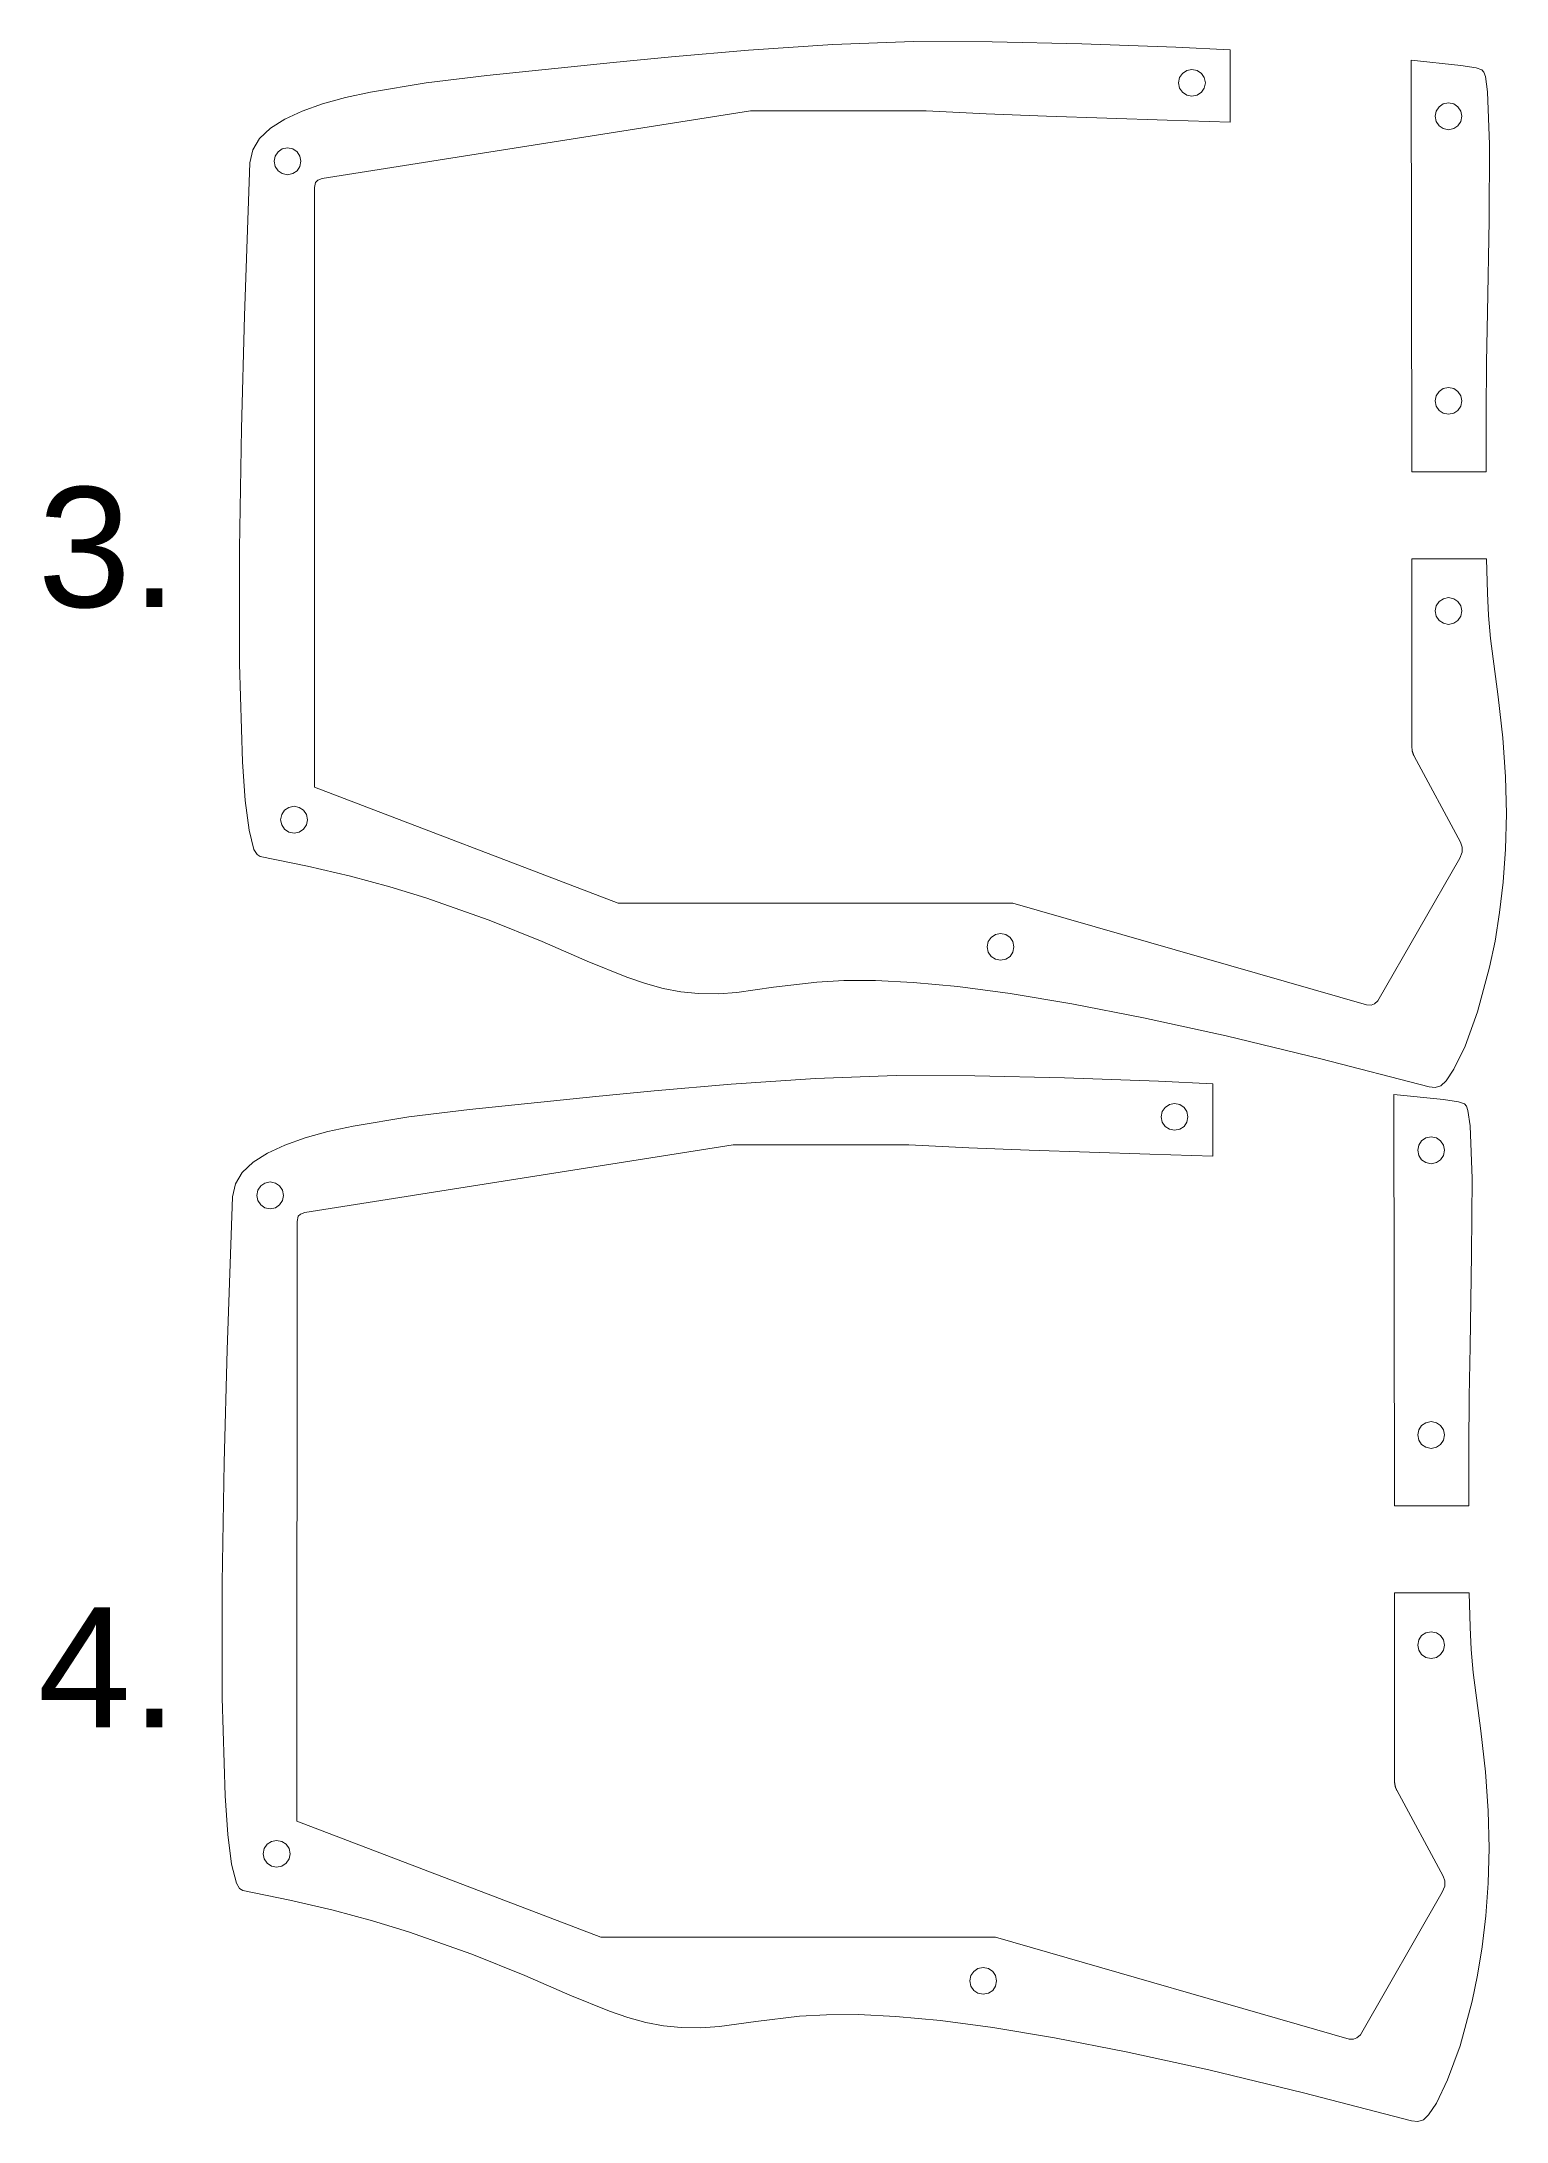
# Model space of a CAD drawing. Extents: x -219 to 329, y -29 to 491.
# Drawn here: x -215.5 to -32.4, y -28.4 to 231.5 of the extents above; entities that cross this region are included whole.
import ezdxf

# ---------------------------------------------------------------- set-up
doc = ezdxf.new("R2010")
doc.units = 0
doc.header["$MEASUREMENT"] = 0
doc.layers.get('0').update_dxf_attribs({"lineweight": 25, "true_color": 0xffffff})
doc.layers.add('Layer 1', color=7, linetype='BYLAYER', lineweight=5, true_color=0xffffff)
doc.styles.add('textstyle2', font='')
doc.styles.add('textstyle6', font='')
doc.styles.get('textstyle2').set_extended_font_data('Nimbus Sans [UKWN]')
doc.styles.get('textstyle6').set_extended_font_data('Nimbus Sans [UKWN]')

msp = doc.modelspace()

# ---------------------------------------------------------------- linework, layer by layer
at = {"layer": 'Layer 1'}
for p, q in [((-106.51, 231.52), (-116.6, 231.17)), ((-96.67, 231.49), (-106.51, 231.52)), ((-85.46, 231.24), (-96.67, 231.49)), ((-144.06, 228.89), (-159.85, 227.29)), ((-136.76, 229.62), (-144.06, 228.89)), ((-127.15, 230.46), (-136.76, 229.62)), ((-116.6, 231.17), (-127.15, 230.46)), ((-79.6, 231.05), (-85.46, 231.24)), ((-73.71, 230.83), (-79.6, 231.05)), ((-66.94, 230.51), (-73.71, 230.83)), ((-73.71, 230.83), (-73.71, 230.83)), ((-66.93, 221.47), (-66.94, 230.51)), ((-38.11, 228.55), (-44.31, 229.18)), ((-44.31, 229.18), (-44.22, 177.75)), ((-167.44, 226.36), (-174.39, 225.21)), ((-159.85, 227.29), (-167.44, 226.36)), ((-73.25, 227.02), (-73.38, 226.36)), ((-73.38, 226.36), (-73.25, 225.71)), ((-72.89, 227.55), (-73.25, 227.02)), ((-72.36, 227.91), (-72.89, 227.55)), ((-71.71, 228.04), (-72.36, 227.91)), ((-71.06, 227.91), (-71.71, 228.04)), ((-70.53, 227.55), (-71.06, 227.91)), ((-70.17, 227.02), (-70.53, 227.55)), ((-70.04, 226.36), (-70.17, 227.02)), ((-70.17, 225.71), (-70.04, 226.36)), ((-70.04, 226.36), (-70.04, 226.36)), ((-36.2, 228.24), (-38.11, 228.55)), ((-35.46, 227.99), (-36.2, 228.24)), ((-35.23, 227.71), (-35.46, 227.99)), ((-35.03, 227.15), (-35.23, 227.71)), ((-34.75, 225.24), (-35.03, 227.15)), ((-180.4, 223.73), (-182.94, 222.84)), ((-177.53, 224.52), (-180.4, 223.73)), ((-174.39, 225.21), (-177.53, 224.52)), ((-73.25, 225.71), (-72.89, 225.18)), ((-72.89, 225.18), (-72.36, 224.82)), ((-72.36, 224.82), (-71.71, 224.69)), ((-71.71, 224.69), (-71.06, 224.82)), ((-71.06, 224.82), (-70.53, 225.18)), ((-70.53, 225.18), (-70.17, 225.71)), ((-40.3, 223.73), (-40.83, 223.37)), ((-39.64, 223.86), (-40.3, 223.73)), ((-38.99, 223.73), (-39.64, 223.86)), ((-38.46, 223.37), (-38.99, 223.73)), ((-34.51, 218.67), (-34.75, 225.24)), ((-185.12, 221.84), (-186.91, 220.7)), ((-182.94, 222.84), (-185.12, 221.84)), ((-180.42, 214.41), (-126.89, 222.86)), ((-126.89, 222.86), (-104.94, 222.86)), ((-104.94, 222.86), (-97.42, 222.51)), ((-97.42, 222.51), (-89.89, 222.22)), ((-89.89, 222.22), (-82.35, 221.96)), ((-82.35, 221.96), (-74.8, 221.71)), ((-74.8, 221.71), (-66.93, 221.47)), ((-41.19, 222.84), (-41.32, 222.19)), ((-41.32, 222.19), (-41.19, 221.53)), ((-40.83, 223.37), (-41.19, 222.84)), ((-41.19, 221.53), (-40.83, 221)), ((-40.83, 221), (-40.3, 220.64)), ((-38.99, 220.64), (-38.46, 221)), ((-38.1, 222.84), (-38.46, 223.37)), ((-38.46, 221), (-38.1, 221.53)), ((-37.97, 222.19), (-38.1, 222.84)), ((-38.1, 221.53), (-37.97, 222.19)), ((-37.97, 222.19), (-37.97, 222.19)), ((-188.25, 219.41), (-189.11, 217.98)), ((-186.91, 220.7), (-188.25, 219.41)), ((-40.3, 220.64), (-39.64, 220.51)), ((-39.64, 220.51), (-38.99, 220.64)), ((-34.58, 209.17), (-34.51, 218.67)), ((-189.46, 216.37), (-190.15, 197.23)), ((-189.11, 217.98), (-189.46, 216.37)), ((-186.31, 217.21), (-186.44, 216.56)), ((-186.44, 216.56), (-186.31, 215.91)), ((-185.95, 217.74), (-186.31, 217.21)), ((-186.31, 215.91), (-185.95, 215.38)), ((-185.42, 218.1), (-185.95, 217.74)), ((-184.76, 218.23), (-185.42, 218.1)), ((-184.11, 218.1), (-184.76, 218.23)), ((-183.58, 217.74), (-184.11, 218.1)), ((-183.22, 217.21), (-183.58, 217.74)), ((-183.58, 215.38), (-183.22, 215.91)), ((-183.09, 216.56), (-183.22, 217.21)), ((-183.22, 215.91), (-183.09, 216.56)), ((-183.09, 216.56), (-183.09, 216.56)), ((-185.95, 215.38), (-185.42, 215.02)), ((-185.42, 215.02), (-184.76, 214.89)), ((-184.76, 214.89), (-184.11, 215.02)), ((-184.11, 215.02), (-183.58, 215.38)), ((-181.41, 138.36), (-181.39, 213.27)), ((-181.39, 213.27), (-181.27, 213.93)), ((-181.27, 213.93), (-180.99, 214.21)), ((-180.99, 214.21), (-180.42, 214.41)), ((-34.78, 197.66), (-34.58, 209.17)), ((-34.88, 191.44), (-34.78, 197.66)), ((-190.15, 197.23), (-190.52, 183.17)), ((-34.94, 185.05), (-34.88, 191.44)), ((-41.19, 187.26), (-41.32, 186.61)), ((-40.83, 187.79), (-41.19, 187.26)), ((-40.3, 188.15), (-40.83, 187.79)), ((-39.64, 188.28), (-40.3, 188.15)), ((-38.99, 188.15), (-39.64, 188.28)), ((-38.46, 187.79), (-38.99, 188.15)), ((-38.1, 187.26), (-38.46, 187.79)), ((-37.97, 186.61), (-38.1, 187.26)), ((-41.32, 186.61), (-41.19, 185.96)), ((-41.19, 185.96), (-40.83, 185.43)), ((-40.83, 185.43), (-40.3, 185.07)), ((-40.3, 185.07), (-39.64, 184.94)), ((-39.64, 184.94), (-38.99, 185.07)), ((-38.99, 185.07), (-38.46, 185.43)), ((-38.46, 185.43), (-38.1, 185.96)), ((-38.1, 185.96), (-37.97, 186.61)), ((-37.97, 186.61), (-37.97, 186.61)), ((-34.94, 177.75), (-34.94, 185.05)), ((-190.52, 183.17), (-190.77, 168.16)), ((-44.22, 177.75), (-34.94, 177.75)), ((-190.77, 168.16), (-190.77, 153.76)), ((-34.89, 166.89), (-44.22, 166.89)), ((-44.22, 166.89), (-44.22, 164.84)), ((-34.77, 162.59), (-34.89, 166.89)), ((-44.22, 164.84), (-44.22, 162.46)), ((-44.22, 162.46), (-44.22, 160.09)), ((-40.82, 161.54), (-41.18, 161.01)), ((-40.29, 161.9), (-40.82, 161.54)), ((-39.64, 162.03), (-40.29, 161.9)), ((-38.99, 161.9), (-39.64, 162.03)), ((-38.46, 161.54), (-38.99, 161.9)), ((-38.1, 161.01), (-38.46, 161.54)), ((-34.66, 159.79), (-34.77, 162.59)), ((-44.22, 160.09), (-44.22, 157.71)), ((-41.18, 161.01), (-41.31, 160.36)), ((-41.31, 160.36), (-41.18, 159.71)), ((-41.18, 159.71), (-40.82, 159.17)), ((-40.82, 159.17), (-40.29, 158.82)), ((-40.29, 158.82), (-39.64, 158.68)), ((-39.64, 158.68), (-38.99, 158.82)), ((-38.99, 158.82), (-38.46, 159.17)), ((-38.46, 159.17), (-38.1, 159.71)), ((-37.97, 160.36), (-38.1, 161.01)), ((-38.1, 159.71), (-37.97, 160.36)), ((-37.97, 160.36), (-37.97, 160.36)), ((-34.41, 156.94), (-34.66, 159.79)), ((-44.22, 157.71), (-44.22, 155.34)), ((-33.45, 149.65), (-34.41, 156.94)), ((-190.77, 153.76), (-190.41, 141.52)), ((-44.22, 155.34), (-44.22, 152.96)), ((-44.22, 152.96), (-44.22, 150.58)), ((-44.22, 150.58), (-44.22, 148.21)), ((-44.22, 148.21), (-44.22, 145.83)), ((-32.84, 144.52), (-33.45, 149.65)), ((-44.22, 145.83), (-44.22, 143.46)), ((-44.22, 143.46), (-44.22, 143.39)), ((-44.22, 143.39), (-44.21, 143.32)), ((-44.21, 143.32), (-44.21, 143.26)), ((-44.21, 143.26), (-44.21, 143.2)), ((-44.21, 143.2), (-44.2, 143.15)), ((-44.2, 143.15), (-44.2, 143.09)), ((-44.2, 143.09), (-44.19, 143.04)), ((-44.19, 143.04), (-44.19, 143)), ((-44.19, 143), (-44.18, 142.95)), ((-32.51, 139.63), (-32.84, 144.52)), ((-190.41, 141.52), (-190.06, 136.69)), ((-44.18, 142.95), (-44.18, 142.91)), ((-44.18, 142.91), (-44.17, 142.86)), ((-44.17, 142.86), (-44.16, 142.82)), ((-44.16, 142.82), (-44.15, 142.79)), ((-44.15, 142.79), (-44.14, 142.75)), ((-44.14, 142.75), (-44.13, 142.72)), ((-44.13, 142.72), (-44.12, 142.68)), ((-44.12, 142.68), (-44.11, 142.65)), ((-44.11, 142.65), (-44.1, 142.62)), ((-44.1, 142.62), (-44.09, 142.59)), ((-44.09, 142.59), (-44.08, 142.56)), ((-44.08, 142.56), (-44.07, 142.53)), ((-44.07, 142.53), (-44.06, 142.5)), ((-44.06, 142.5), (-44.05, 142.47)), ((-44.05, 142.47), (-44.04, 142.44)), ((-44.04, 142.44), (-44.03, 142.42)), ((-44.03, 142.42), (-44.01, 142.39)), ((-44.01, 142.39), (-44, 142.36)), ((-44, 142.36), (-43.99, 142.33)), ((-43.99, 142.33), (-43.98, 142.3)), ((-43.98, 142.3), (-43.97, 142.27)), ((-43.97, 142.27), (-43.95, 142.24)), ((-43.95, 142.24), (-43.94, 142.21)), ((-43.94, 142.21), (-38.14, 131.46)), ((-143.44, 123.86), (-181.41, 138.36)), ((-32.41, 134.99), (-32.51, 139.63)), ((-190.06, 136.69), (-189.58, 132.97)), ((-185.14, 135.46), (-185.49, 134.93)), ((-184.6, 135.82), (-185.14, 135.46)), ((-183.95, 135.95), (-184.6, 135.82)), ((-183.3, 135.82), (-183.95, 135.95)), ((-182.77, 135.46), (-183.3, 135.82)), ((-182.41, 134.93), (-182.77, 135.46)), ((-189.58, 132.97), (-188.96, 130.57)), ((-185.49, 134.93), (-185.63, 134.28)), ((-185.63, 134.28), (-185.49, 133.63)), ((-185.49, 133.63), (-185.14, 133.09)), ((-185.14, 133.09), (-184.6, 132.73)), ((-184.6, 132.73), (-183.95, 132.6)), ((-183.95, 132.6), (-183.3, 132.73)), ((-183.3, 132.73), (-182.77, 133.09)), ((-182.77, 133.09), (-182.41, 133.63)), ((-182.28, 134.28), (-182.41, 134.93)), ((-182.41, 133.63), (-182.28, 134.28)), ((-182.28, 134.28), (-182.28, 134.28)), ((-32.52, 130.61), (-32.41, 134.99)), ((-188.96, 130.57), (-188.58, 129.92)), ((-37.95, 130.23), (-38.24, 129.46)), ((-38.14, 131.46), (-37.95, 130.86)), ((-37.95, 130.86), (-37.95, 130.23)), ((-32.81, 126.49), (-32.52, 130.61)), ((-188.58, 129.92), (-188.17, 129.68)), ((-188.17, 129.68), (-182.29, 128.49)), ((-182.29, 128.49), (-176.9, 127.22)), ((-38.24, 129.46), (-48.49, 111.66)), ((-176.9, 127.22), (-171.97, 125.88)), ((-171.97, 125.88), (-167.46, 124.51)), ((-33.25, 122.66), (-32.81, 126.49)), ((-167.46, 124.51), (-159.57, 121.73)), ((-94.1, 123.86), (-143.44, 123.86)), ((-49.88, 111.12), (-94.1, 123.86)), ((-33.83, 119.11), (-33.25, 122.66)), ((-159.57, 121.73), (-152.95, 119.04)), ((-96.82, 119.57), (-97.18, 119.04)), ((-96.29, 119.93), (-96.82, 119.57)), ((-95.64, 120.06), (-96.29, 119.93)), ((-94.98, 119.93), (-95.64, 120.06)), ((-94.45, 119.57), (-94.98, 119.93)), ((-94.09, 119.04), (-94.45, 119.57)), ((-152.95, 119.04), (-147.3, 116.61)), ((-97.18, 119.04), (-97.31, 118.38)), ((-97.31, 118.38), (-97.18, 117.73)), ((-97.18, 117.73), (-96.82, 117.2)), ((-96.82, 117.2), (-96.29, 116.84)), ((-94.98, 116.84), (-94.45, 117.2)), ((-94.45, 117.2), (-94.09, 117.73)), ((-93.96, 118.38), (-94.09, 119.04)), ((-94.09, 117.73), (-93.96, 118.38)), ((-93.96, 118.38), (-93.96, 118.38)), ((-34.5, 115.85), (-33.83, 119.11)), ((-147.3, 116.61), (-142.35, 114.6)), ((-142.35, 114.6), (-140.04, 113.81)), ((-96.29, 116.84), (-95.64, 116.71)), ((-95.64, 116.71), (-94.98, 116.84)), ((-36.01, 110.27), (-34.5, 115.85)), ((-140.04, 113.81), (-137.8, 113.19)), ((-137.8, 113.19), (-135.6, 112.76)), ((-135.6, 112.76), (-133.39, 112.54)), ((-133.39, 112.54), (-130.91, 112.53)), ((-130.91, 112.53), (-128.62, 112.69)), ((-128.62, 112.69), (-124.04, 113.33)), ((-124.04, 113.33), (-118.6, 113.98)), ((-118.6, 113.98), (-115.24, 114.16)), ((-115.24, 114.16), (-111.27, 114.17)), ((-111.27, 114.17), (-106.56, 113.94)), ((-106.56, 113.94), (-100.99, 113.42)), ((-100.99, 113.42), (-94.42, 112.55)), ((-94.42, 112.55), (-86.73, 111.28)), ((-86.73, 111.28), (-77.78, 109.53)), ((-77.78, 109.53), (-67.44, 107.25)), ((-49.32, 111.09), (-49.88, 111.12)), ((-48.91, 111.25), (-49.32, 111.09)), ((-48.49, 111.66), (-48.91, 111.25)), ((-37.58, 105.99), (-36.01, 110.27)), ((-67.44, 107.25), (-55.59, 104.39)), ((-55.59, 104.39), (-42.08, 100.88)), ((-38.97, 103.09), (-37.58, 105.99)), ((-118.78, 101.94), (-129.32, 101.23)), ((-108.68, 102.29), (-118.78, 101.94)), ((-98.84, 102.26), (-108.68, 102.29)), ((-87.63, 102.01), (-98.84, 102.26)), ((-81.77, 101.82), (-87.63, 102.01)), ((-75.88, 101.6), (-81.77, 101.82)), ((-69.11, 101.28), (-75.88, 101.6)), ((-75.88, 101.6), (-75.88, 101.6)), ((-40.62, 101.03), (-39.95, 101.63)), ((-39.95, 101.63), (-38.97, 103.09)), ((-146.23, 99.67), (-162.02, 98.07)), ((-138.93, 100.39), (-146.23, 99.67)), ((-129.32, 101.23), (-138.93, 100.39)), ((-73.88, 98.81), (-74.53, 98.68)), ((-73.23, 98.68), (-73.88, 98.81)), ((-69.1, 92.24), (-69.11, 101.28)), ((-40.28, 99.32), (-46.48, 99.95)), ((-46.48, 99.95), (-46.39, 48.52)), ((-42.08, 100.88), (-41.32, 100.82)), ((-41.32, 100.82), (-40.62, 101.03)), ((-38.38, 99.02), (-40.28, 99.32)), ((-37.63, 98.76), (-38.38, 99.02)), ((-169.61, 97.13), (-176.57, 95.98)), ((-162.02, 98.07), (-169.61, 97.13)), ((-75.43, 97.79), (-75.56, 97.14)), ((-75.56, 97.14), (-75.43, 96.48)), ((-75.07, 98.32), (-75.43, 97.79)), ((-75.43, 96.48), (-75.07, 95.95)), ((-74.53, 98.68), (-75.07, 98.32)), ((-72.7, 98.32), (-73.23, 98.68)), ((-72.34, 97.79), (-72.7, 98.32)), ((-72.7, 95.95), (-72.34, 96.48)), ((-72.21, 97.14), (-72.34, 97.79)), ((-72.34, 96.48), (-72.21, 97.14)), ((-72.21, 97.14), (-72.21, 97.14)), ((-37.4, 98.48), (-37.63, 98.76)), ((-37.21, 97.92), (-37.4, 98.48)), ((-36.92, 96.02), (-37.21, 97.92)), ((-185.11, 93.62), (-187.29, 92.61)), ((-182.57, 94.51), (-185.11, 93.62)), ((-182.59, 85.18), (-129.07, 93.63)), ((-179.71, 95.29), (-182.57, 94.51)), ((-176.57, 95.98), (-179.71, 95.29)), ((-129.07, 93.63), (-107.12, 93.63)), ((-107.12, 93.63), (-99.6, 93.28)), ((-75.07, 95.95), (-74.53, 95.59)), ((-74.53, 95.59), (-73.88, 95.46)), ((-73.88, 95.46), (-73.23, 95.59)), ((-73.23, 95.59), (-72.7, 95.95)), ((-43.36, 93.61), (-43.49, 92.96)), ((-43, 94.14), (-43.36, 93.61)), ((-42.47, 94.5), (-43, 94.14)), ((-41.82, 94.63), (-42.47, 94.5)), ((-41.16, 94.5), (-41.82, 94.63)), ((-40.63, 94.14), (-41.16, 94.5)), ((-40.27, 93.61), (-40.63, 94.14)), ((-40.14, 92.96), (-40.27, 93.61)), ((-36.68, 89.44), (-36.92, 96.02)), ((-189.08, 91.47), (-190.42, 90.19)), ((-187.29, 92.61), (-189.08, 91.47)), ((-99.6, 93.28), (-92.06, 92.99)), ((-92.06, 92.99), (-84.52, 92.73)), ((-84.52, 92.73), (-76.97, 92.49)), ((-76.97, 92.49), (-69.1, 92.24)), ((-43.49, 92.96), (-43.36, 92.31)), ((-43.36, 92.31), (-43, 91.77)), ((-43, 91.77), (-42.47, 91.42)), ((-42.47, 91.42), (-41.82, 91.28)), ((-41.82, 91.28), (-41.16, 91.42)), ((-41.16, 91.42), (-40.63, 91.77)), ((-40.63, 91.77), (-40.27, 92.31)), ((-40.27, 92.31), (-40.14, 92.96)), ((-40.14, 92.96), (-40.14, 92.96)), ((-191.29, 88.75), (-191.63, 87.14)), ((-190.42, 90.19), (-191.29, 88.75)), ((-188.12, 88.52), (-188.48, 87.98)), ((-187.59, 88.87), (-188.12, 88.52)), ((-186.94, 89.01), (-187.59, 88.87)), ((-186.28, 88.87), (-186.94, 89.01)), ((-185.75, 88.52), (-186.28, 88.87)), ((-185.39, 87.98), (-185.75, 88.52)), ((-36.75, 79.95), (-36.68, 89.44)), ((-191.63, 87.14), (-192.32, 68.01)), ((-188.48, 87.98), (-188.61, 87.33)), ((-188.61, 87.33), (-188.48, 86.68)), ((-188.48, 86.68), (-188.12, 86.15)), ((-188.12, 86.15), (-187.59, 85.79)), ((-187.59, 85.79), (-186.94, 85.66)), ((-186.94, 85.66), (-186.28, 85.79)), ((-186.28, 85.79), (-185.75, 86.15)), ((-185.75, 86.15), (-185.39, 86.68)), ((-185.26, 87.33), (-185.39, 87.98)), ((-185.39, 86.68), (-185.26, 87.33)), ((-185.26, 87.33), (-185.26, 87.33)), ((-183.59, 9.13), (-183.56, 84.05)), ((-183.56, 84.05), (-183.45, 84.71)), ((-183.45, 84.71), (-183.16, 84.99)), ((-183.16, 84.99), (-182.59, 85.18)), ((-36.95, 68.43), (-36.75, 79.95)), ((-192.32, 68.01), (-192.69, 53.94)), ((-37.05, 62.21), (-36.95, 68.43)), ((-37.12, 55.82), (-37.05, 62.21)), ((-43.36, 58.03), (-43.49, 57.38)), ((-43.49, 57.38), (-43.36, 56.73)), ((-43, 58.57), (-43.36, 58.03)), ((-42.47, 58.92), (-43, 58.57)), ((-41.82, 59.06), (-42.47, 58.92)), ((-41.16, 58.92), (-41.82, 59.06)), ((-40.63, 58.57), (-41.16, 58.92)), ((-40.27, 58.03), (-40.63, 58.57)), ((-40.14, 57.38), (-40.27, 58.03)), ((-40.27, 56.73), (-40.14, 57.38)), ((-40.14, 57.38), (-40.14, 57.38)), ((-43.36, 56.73), (-43, 56.2)), ((-43, 56.2), (-42.47, 55.84)), ((-42.47, 55.84), (-41.82, 55.71)), ((-41.82, 55.71), (-41.16, 55.84)), ((-41.16, 55.84), (-40.63, 56.2)), ((-40.63, 56.2), (-40.27, 56.73)), ((-37.12, 48.52), (-37.12, 55.82)), ((-192.69, 53.94), (-192.94, 38.93)), ((-46.39, 48.52), (-37.12, 48.52)), ((-192.94, 38.93), (-192.94, 24.54)), ((-37.06, 37.66), (-46.39, 37.66)), ((-46.39, 37.66), (-46.39, 35.61)), ((-36.95, 33.36), (-37.06, 37.66)), ((-46.39, 35.61), (-46.39, 33.23)), ((-46.39, 33.23), (-46.39, 30.86)), ((-43.35, 31.78), (-43.49, 31.13)), ((-43, 32.31), (-43.35, 31.78)), ((-42.46, 32.67), (-43, 32.31)), ((-41.81, 32.8), (-42.46, 32.67)), ((-41.16, 32.67), (-41.81, 32.8)), ((-40.63, 32.31), (-41.16, 32.67)), ((-40.27, 31.78), (-40.63, 32.31)), ((-40.14, 31.13), (-40.27, 31.78)), ((-36.83, 30.56), (-36.95, 33.36)), ((-46.39, 30.86), (-46.39, 28.48)), ((-43.49, 31.13), (-43.35, 30.48)), ((-43.35, 30.48), (-43, 29.95)), ((-43, 29.95), (-42.46, 29.59)), ((-42.46, 29.59), (-41.81, 29.46)), ((-41.81, 29.46), (-41.16, 29.59)), ((-41.16, 29.59), (-40.63, 29.95)), ((-40.63, 29.95), (-40.27, 30.48)), ((-40.27, 30.48), (-40.14, 31.13)), ((-40.14, 31.13), (-40.14, 31.13)), ((-36.58, 27.71), (-36.83, 30.56)), ((-46.39, 28.48), (-46.39, 26.11)), ((-46.39, 26.11), (-46.39, 23.73)), ((-35.62, 20.42), (-36.58, 27.71)), ((-192.94, 24.54), (-192.58, 12.29)), ((-46.39, 23.73), (-46.39, 21.36)), ((-46.39, 21.36), (-46.39, 18.98)), ((-46.39, 18.98), (-46.39, 16.6)), ((-35.02, 15.29), (-35.62, 20.42)), ((-46.39, 16.6), (-46.39, 14.23)), ((-46.39, 14.23), (-46.39, 14.16)), ((-46.39, 14.16), (-46.39, 14.1)), ((-46.39, 14.1), (-46.38, 14.03)), ((-46.38, 14.03), (-46.38, 13.98)), ((-46.38, 13.98), (-46.38, 13.92)), ((-46.38, 13.92), (-46.37, 13.87)), ((-46.37, 13.87), (-46.37, 13.82)), ((-46.37, 13.82), (-46.36, 13.77)), ((-46.36, 13.77), (-46.35, 13.72)), ((-46.35, 13.72), (-46.35, 13.68)), ((-46.35, 13.68), (-46.34, 13.64)), ((-46.34, 13.64), (-46.33, 13.6)), ((-46.33, 13.6), (-46.32, 13.56)), ((-46.32, 13.56), (-46.32, 13.52)), ((-46.32, 13.52), (-46.31, 13.49)), ((-46.31, 13.49), (-46.3, 13.45)), ((-46.3, 13.45), (-46.29, 13.42)), ((-46.29, 13.42), (-46.28, 13.39)), ((-46.28, 13.39), (-46.27, 13.36)), ((-46.27, 13.36), (-46.26, 13.33)), ((-46.26, 13.33), (-46.25, 13.3)), ((-46.25, 13.3), (-46.23, 13.27)), ((-46.23, 13.27), (-46.22, 13.24)), ((-46.22, 13.24), (-46.21, 13.22)), ((-46.21, 13.22), (-46.2, 13.19)), ((-46.2, 13.19), (-46.19, 13.16)), ((-46.19, 13.16), (-46.18, 13.13)), ((-46.18, 13.13), (-46.16, 13.1)), ((-46.16, 13.1), (-46.15, 13.07)), ((-46.15, 13.07), (-46.14, 13.04)), ((-46.14, 13.04), (-46.13, 13.01)), ((-46.13, 13.01), (-46.12, 12.98)), ((-34.68, 10.4), (-35.02, 15.29)), ((-192.58, 12.29), (-192.24, 7.46)), ((-46.12, 12.98), (-40.32, 2.23)), ((-34.58, 5.76), (-34.68, 10.4)), ((-145.62, -5.37), (-183.59, 9.13)), ((-192.24, 7.46), (-191.76, 3.75)), ((-187.67, 5.7), (-187.8, 5.05)), ((-187.31, 6.23), (-187.67, 5.7)), ((-186.78, 6.59), (-187.31, 6.23)), ((-186.13, 6.72), (-186.78, 6.59)), ((-185.47, 6.59), (-186.13, 6.72)), ((-184.94, 6.23), (-185.47, 6.59)), ((-184.58, 5.7), (-184.94, 6.23)), ((-184.45, 5.05), (-184.58, 5.7)), ((-34.69, 1.38), (-34.58, 5.76)), ((-191.76, 3.75), (-191.13, 1.35)), ((-187.8, 5.05), (-187.67, 4.4)), ((-187.67, 4.4), (-187.31, 3.87)), ((-187.31, 3.87), (-186.78, 3.51)), ((-186.78, 3.51), (-186.13, 3.38)), ((-186.13, 3.38), (-185.47, 3.51)), ((-185.47, 3.51), (-184.94, 3.87)), ((-184.94, 3.87), (-184.58, 4.4)), ((-184.58, 4.4), (-184.45, 5.05)), ((-184.45, 5.05), (-184.45, 5.05)), ((-191.13, 1.35), (-190.76, 0.7)), ((-190.76, 0.7), (-190.34, 0.45)), ((-190.34, 0.45), (-184.46, -0.74)), ((-40.42, 0.23), (-50.66, -17.57)), ((-40.12, 1), (-40.42, 0.23)), ((-40.32, 2.23), (-40.12, 1.64)), ((-40.12, 1.64), (-40.12, 1)), ((-34.98, -2.73), (-34.69, 1.38)), ((-184.46, -0.74), (-179.07, -2.01)), ((-179.07, -2.01), (-174.14, -3.34)), ((-174.14, -3.34), (-169.63, -4.72)), ((-169.63, -4.72), (-161.74, -7.5)), ((-35.43, -6.57), (-34.98, -2.73)), ((-161.74, -7.5), (-155.12, -10.19)), ((-96.27, -5.37), (-145.62, -5.37)), ((-52.06, -18.11), (-96.27, -5.37)), ((-36, -10.12), (-35.43, -6.57)), ((-155.12, -10.19), (-149.47, -12.62)), ((-99.35, -10.19), (-99.48, -10.84)), ((-98.99, -9.66), (-99.35, -10.19)), ((-98.46, -9.3), (-98.99, -9.66)), ((-97.81, -9.17), (-98.46, -9.3)), ((-97.16, -9.3), (-97.81, -9.17)), ((-96.62, -9.66), (-97.16, -9.3)), ((-96.26, -10.19), (-96.62, -9.66)), ((-96.13, -10.84), (-96.26, -10.19)), ((-36.67, -13.37), (-36, -10.12)), ((-149.47, -12.62), (-144.52, -14.63)), ((-99.48, -10.84), (-99.35, -11.49)), ((-99.35, -11.49), (-98.99, -12.03)), ((-98.99, -12.03), (-98.46, -12.39)), ((-98.46, -12.39), (-97.81, -12.52)), ((-97.81, -12.52), (-97.16, -12.39)), ((-97.16, -12.39), (-96.62, -12.03)), ((-96.62, -12.03), (-96.26, -11.49)), ((-96.26, -11.49), (-96.13, -10.84)), ((-96.13, -10.84), (-96.13, -10.84)), ((-144.52, -14.63), (-142.21, -15.42)), ((-142.21, -15.42), (-139.98, -16.04)), ((-126.21, -15.9), (-120.77, -15.25)), ((-120.77, -15.25), (-117.41, -15.07)), ((-117.41, -15.07), (-113.44, -15.06)), ((-113.44, -15.06), (-108.73, -15.29)), ((-108.73, -15.29), (-103.16, -15.81)), ((-38.18, -18.95), (-36.67, -13.37)), ((-139.98, -16.04), (-137.77, -16.47)), ((-137.77, -16.47), (-135.56, -16.69)), ((-135.56, -16.69), (-133.09, -16.7)), ((-133.09, -16.7), (-130.79, -16.54)), ((-130.79, -16.54), (-126.21, -15.9)), ((-103.16, -15.81), (-96.59, -16.67)), ((-96.59, -16.67), (-88.9, -17.95)), ((-88.9, -17.95), (-79.95, -19.7)), ((-51.5, -18.13), (-52.06, -18.11)), ((-51.09, -17.98), (-51.5, -18.13)), ((-50.66, -17.57), (-51.09, -17.98)), ((-79.95, -19.7), (-69.61, -21.98)), ((-39.75, -23.23), (-38.18, -18.95)), ((-69.61, -21.98), (-57.76, -24.84)), ((-41.14, -26.14), (-39.75, -23.23)), ((-57.76, -24.84), (-44.26, -28.35)), ((-44.26, -28.35), (-43.49, -28.4)), ((-43.49, -28.4), (-42.79, -28.2)), ((-42.79, -28.2), (-42.13, -27.6)), ((-42.13, -27.6), (-41.14, -26.14))]:
    msp.add_line(p, q, dxfattribs=at)

# ---------------------------------------------------------------- texts
at = {"char_height": 1, "attachment_point": 1}
for s, insert, style in [('\\C7;\\H15;3.', (-215.99, 175.85), 'textstyle6'), ('\\C7;\\H15;4.', (-215.99, 35.85), 'textstyle2')]:
    msp.add_mtext(s, dxfattribs=dict(at, insert=insert, style=style))

doc.saveas('drawing.dxf')
